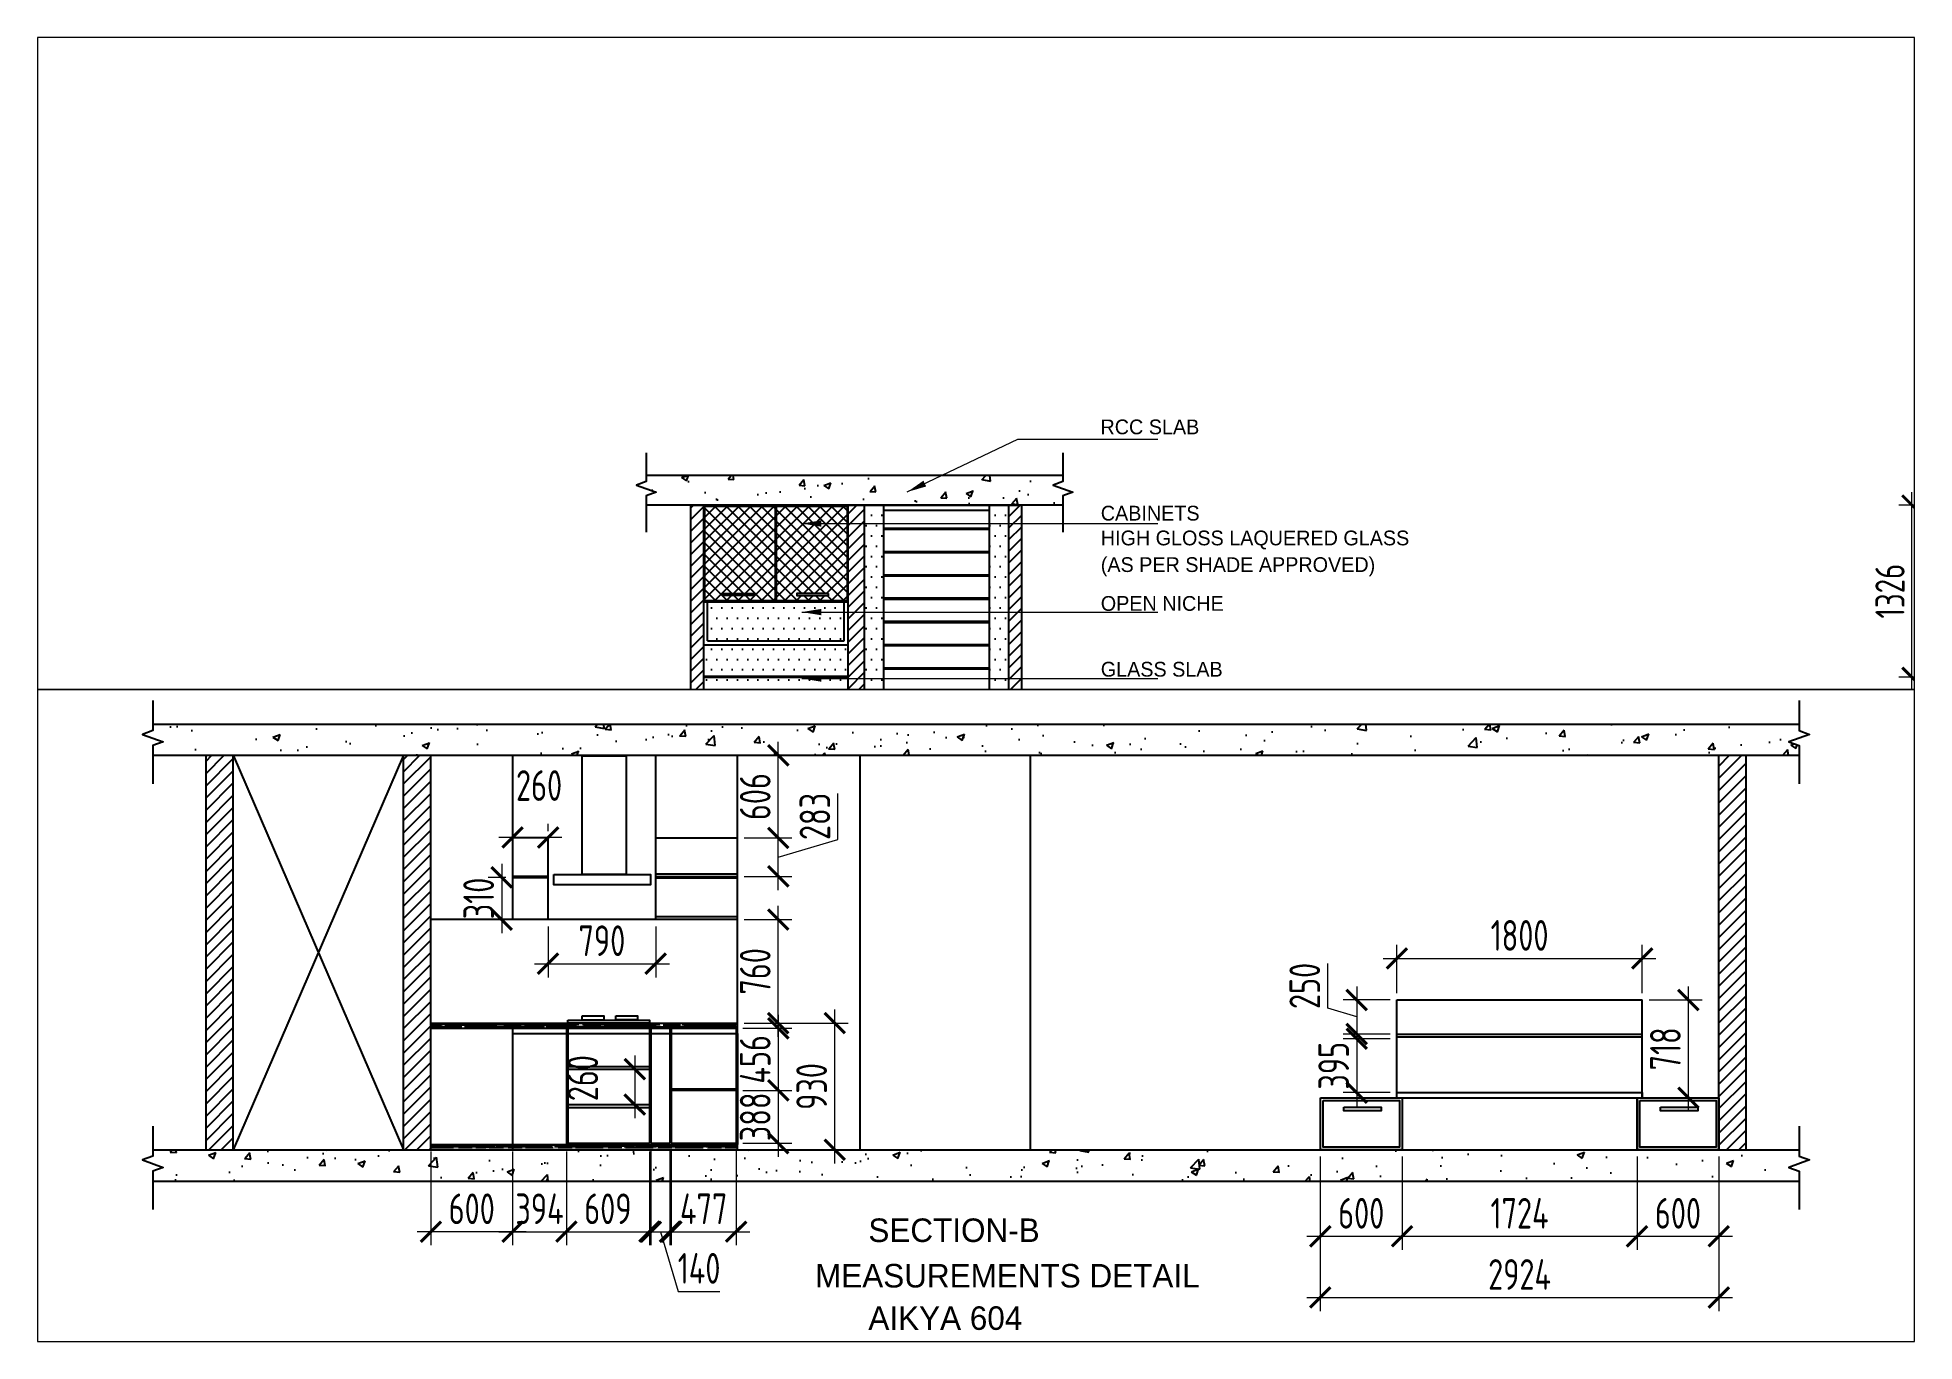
# Paper-space layout 'Layout6' of a CAD drawing. Header units: millimetres. Extents: x 29 to 257, y 20 to 178.
# The model-space entities are those that its viewports show. They can reach past a viewport. Long polylines and large blocks are cut down to what shows.
import ezdxf

# ---------------------------------------------------------------- set-up
doc = ezdxf.new("R2010")
doc.units = ezdxf.units.MM
doc.header["$LTSCALE"] = 10
doc.header["$PDMODE"] = 35
doc.header["$PDSIZE"] = 500
for name, color, linetype in [('07--DIM-1', 1, 'Continuous'), ('A--SPACEREF', 3, 'Continuous'), ('DIMM-1', 1, 'Continuous')]:
    doc.layers.add(name, color=color, linetype=linetype)
doc.styles.add('ISO', font='isocp2.shx', dxfattribs={"width": 0.8})
doc.dimstyles.new('A-DIM-100', dxfattribs={"dimscale": 100, "dimtxt": 2.25, "dimasz": 1.5, "dimexe": 1, "dimexo": 0.5, "dimgap": 0, "dimtad": 0, "dimdec": 0, "dimzin": 12, "dimdsep": 46, "dimtxsty": 'ISO', "dimblk": 'ARCHTICK', "dimcen": 1, "dimdle": 1, "dimclrd": 8, "dimclre": 8, "dimclrt": 256, "dimadec": 0, "dimazin": 3, "dimtfac": 1, "dimtdec": 0, "dimtmove": 1, "dimatfit": 2, "dimfxl": 1, "dimtvp": 0.75, "dimtolj": 1, "dimtzin": 12, "dimlwd": 18, "dimlwe": 18, "dimarcsym": 0})
pattern_1 = [(45, (34856.54, 0), (-44.90128, 44.90128), [])]
pattern_2 = [(0, (34856.541, 0), (55.88, 25.4), [381, -50.8, 127, -25.4]), (0, (34890.323, 12.7), (-25.4, 33.782), [76.2, -8.382, 152.4, -19.05]), (0, (34869.241, 21.59), (132.08, 17.018), [203.2, -35.56, 101.6, -25.4])]

# ---------------------------------------------------------------- blocks, each defined once
blk = doc.blocks.new('_ArchTick')
at = {"color": 0, "const_width": 0.15}
blk.add_lwpolyline([(-0.5, -0.5), (0.5, 0.5)], dxfattribs=at)
blk = doc.blocks.new('*D272')
at = {"layer": '07--DIM-1', "color": 8, "lineweight": 18}
for p, q in [((18881, -65933), (20881, -65933)), ((18981, -66188), (18981, -65833)), ((20781, -66188), (20781, -65833))]:
    blk.add_line(p, q, dxfattribs=at)
at = {"layer": 'Defpoints', "color": 0}
for p in [(20781, -65933), (18981, -66238), (20781, -66238)]:
    blk.add_point(p, dxfattribs=at)
at = {"layer": '07--DIM-1', "color": 8, "lineweight": 18, "xscale": 150, "yscale": 150, "zscale": 150, "rotation": 180}
blk.add_blockref('_ArchTick', (18981, -65933), dxfattribs=at)
at = {"layer": '07--DIM-1', "color": 8, "lineweight": 18, "xscale": 150, "yscale": 150, "zscale": 150}
blk.add_blockref('_ArchTick', (20781, -65933), dxfattribs=at)
at = {"layer": '07--DIM-1', "insert": (19881, -65764), "char_height": 225, "attachment_point": 5, "style": 'ISO'}
blk.add_mtext('\\A1;1800', dxfattribs=at)
blk = doc.blocks.new('*D273')
at = {"layer": '07--DIM-1', "color": 8, "lineweight": 18}
for p, q in [((18474, -66299), (18474, -65971)), ((18931, -66238), (18586, -66238)), ((18686, -66138), (18686, -66588)), ((18686, -66363), (18474, -66299)), ((18931, -66488), (18586, -66488))]:
    blk.add_line(p, q, dxfattribs=at)
at = {"layer": 'Defpoints', "color": 0}
for p in [(18981, -66238), (18686, -66488), (18981, -66488)]:
    blk.add_point(p, dxfattribs=at)
at = {"layer": '07--DIM-1', "color": 8, "lineweight": 18, "xscale": 150, "yscale": 150, "zscale": 150}
for p, rotation in [((18686, -66238), 90), ((18686, -66488), 270)]:
    blk.add_blockref('_ArchTick', p, dxfattribs=dict(at, rotation=rotation))
at = {"layer": '07--DIM-1', "insert": (18305, -66135), "char_height": 225, "attachment_point": 5, "rotation": 90, "style": 'ISO'}
blk.add_mtext('\\A1;250', dxfattribs=at)
blk = doc.blocks.new('*D274')
at = {"layer": '07--DIM-1', "color": 8, "lineweight": 18}
for p, q in [((18686, -66423), (18686, -67018)), ((18931, -66523), (18586, -66523)), ((18931, -66918), (18586, -66918))]:
    blk.add_line(p, q, dxfattribs=at)
at = {"layer": 'Defpoints', "color": 0}
for p in [(18981, -66523), (18686, -66918), (18981, -66918)]:
    blk.add_point(p, dxfattribs=at)
at = {"layer": '07--DIM-1', "color": 8, "lineweight": 18, "xscale": 150, "yscale": 150, "zscale": 150}
for p, rotation in [((18686, -66523), 90), ((18686, -66918), 270)]:
    blk.add_blockref('_ArchTick', p, dxfattribs=dict(at, rotation=rotation))
at = {"layer": '07--DIM-1', "insert": (18517, -66721), "char_height": 225, "attachment_point": 5, "rotation": 90, "style": 'ISO'}
blk.add_mtext('\\A1;395', dxfattribs=at)
blk = doc.blocks.new('*D275')
at = {"layer": '07--DIM-1', "color": 8, "lineweight": 18}
for p, q in [((20831, -66238), (21220, -66238)), ((21120, -67056), (21120, -66138)), ((20831, -66956), (21220, -66956))]:
    blk.add_line(p, q, dxfattribs=at)
at = {"layer": 'Defpoints', "color": 0}
for p in [(20781, -66238), (21120, -66238), (20781, -66956)]:
    blk.add_point(p, dxfattribs=at)
at = {"layer": '07--DIM-1', "color": 8, "lineweight": 18, "xscale": 150, "yscale": 150, "zscale": 150}
for p, rotation in [((21120, -66238), 90), ((21120, -66956), 270)]:
    blk.add_blockref('_ArchTick', p, dxfattribs=dict(at, rotation=rotation))
at = {"layer": '07--DIM-1', "insert": (20951, -66597), "char_height": 225, "attachment_point": 5, "rotation": 90, "style": 'ISO'}
blk.add_mtext('\\A1;718', dxfattribs=at)
blk = doc.blocks.new('*D276')
at = {"layer": '07--DIM-1', "color": 8, "lineweight": 18}
for p, q in [((19019, -67388), (19019, -68073)), ((20743, -67388), (20743, -68073)), ((18919, -67973), (20843, -67973))]:
    blk.add_line(p, q, dxfattribs=at)
at = {"layer": 'Defpoints', "color": 0}
for p in [(19019, -67338), (20743, -67338), (20743, -67973)]:
    blk.add_point(p, dxfattribs=at)
at = {"layer": '07--DIM-1', "color": 8, "lineweight": 18, "xscale": 150, "yscale": 150, "zscale": 150, "rotation": 180}
blk.add_blockref('_ArchTick', (19019, -67973), dxfattribs=at)
at = {"layer": '07--DIM-1', "color": 8, "lineweight": 18, "xscale": 150, "yscale": 150, "zscale": 150}
blk.add_blockref('_ArchTick', (20743, -67973), dxfattribs=at)
at = {"layer": '07--DIM-1', "insert": (19881, -67804), "char_height": 225, "attachment_point": 5, "style": 'ISO'}
blk.add_mtext('\\A1;1724', dxfattribs=at)
blk = doc.blocks.new('*D277')
at = {"layer": '07--DIM-1', "color": 8, "lineweight": 18}
for p, q in [((18419, -67388), (18419, -68073)), ((19019, -67388), (19019, -68073)), ((18319, -67973), (19119, -67973))]:
    blk.add_line(p, q, dxfattribs=at)
at = {"layer": 'Defpoints', "color": 0}
for p in [(18419, -67338), (19019, -67338), (19019, -67973)]:
    blk.add_point(p, dxfattribs=at)
at = {"layer": '07--DIM-1', "color": 8, "lineweight": 18, "xscale": 150, "yscale": 150, "zscale": 150, "rotation": 180}
blk.add_blockref('_ArchTick', (18419, -67973), dxfattribs=at)
at = {"layer": '07--DIM-1', "color": 8, "lineweight": 18, "xscale": 150, "yscale": 150, "zscale": 150}
blk.add_blockref('_ArchTick', (19019, -67973), dxfattribs=at)
at = {"layer": '07--DIM-1', "insert": (18719, -67804), "char_height": 225, "attachment_point": 5, "style": 'ISO'}
blk.add_mtext('\\A1;600', dxfattribs=at)
blk = doc.blocks.new('*D278')
at = {"layer": '07--DIM-1', "color": 8, "lineweight": 18}
for p, q in [((20743, -67388), (20743, -68073)), ((21343, -67388), (21343, -68073)), ((20643, -67973), (21443, -67973))]:
    blk.add_line(p, q, dxfattribs=at)
at = {"layer": 'Defpoints', "color": 0}
for p in [(20743, -67338), (21343, -67338), (21343, -67973)]:
    blk.add_point(p, dxfattribs=at)
at = {"layer": '07--DIM-1', "color": 8, "lineweight": 18, "xscale": 150, "yscale": 150, "zscale": 150, "rotation": 180}
blk.add_blockref('_ArchTick', (20743, -67973), dxfattribs=at)
at = {"layer": '07--DIM-1', "color": 8, "lineweight": 18, "xscale": 150, "yscale": 150, "zscale": 150}
blk.add_blockref('_ArchTick', (21343, -67973), dxfattribs=at)
at = {"layer": '07--DIM-1', "insert": (21043, -67804), "char_height": 225, "attachment_point": 5, "style": 'ISO'}
blk.add_mtext('\\A1;600', dxfattribs=at)
blk = doc.blocks.new('*D279')
at = {"layer": '07--DIM-1', "color": 8, "lineweight": 18}
for p, q in [((18419, -67388), (18419, -68522)), ((21343, -67438), (21343, -68522)), ((18319, -68422), (21443, -68422))]:
    blk.add_line(p, q, dxfattribs=at)
at = {"layer": 'Defpoints', "color": 0}
for p in [(18419, -67338), (21343, -67388), (21343, -68422)]:
    blk.add_point(p, dxfattribs=at)
at = {"layer": '07--DIM-1', "color": 8, "lineweight": 18, "xscale": 150, "yscale": 150, "zscale": 150, "rotation": 180}
blk.add_blockref('_ArchTick', (18419, -68422), dxfattribs=at)
at = {"layer": '07--DIM-1', "color": 8, "lineweight": 18, "xscale": 150, "yscale": 150, "zscale": 150}
blk.add_blockref('_ArchTick', (21343, -68422), dxfattribs=at)
at = {"layer": '07--DIM-1', "insert": (19881, -68253), "char_height": 225, "attachment_point": 5, "style": 'ISO'}
blk.add_mtext('\\A1;2924', dxfattribs=at)
blk = doc.blocks.new('*D280')
at = {"layer": '07--DIM-1', "color": 8, "lineweight": 18}
for p, q in [((11893, -67350), (11893, -68039)), ((12493, -67350), (12493, -68039)), ((12593, -67939), (11793, -67939))]:
    blk.add_line(p, q, dxfattribs=at)
at = {"layer": 'Defpoints', "color": 0}
for p in [(11893, -67300), (12493, -67300), (11893, -67939)]:
    blk.add_point(p, dxfattribs=at)
at = {"layer": '07--DIM-1', "color": 8, "lineweight": 18, "xscale": 150, "yscale": 150, "zscale": 150, "rotation": 180}
blk.add_blockref('_ArchTick', (11893, -67939), dxfattribs=at)
at = {"layer": '07--DIM-1', "color": 8, "lineweight": 18, "xscale": 150, "yscale": 150, "zscale": 150}
blk.add_blockref('_ArchTick', (12493, -67939), dxfattribs=at)
at = {"layer": '07--DIM-1', "insert": (12193, -67771), "char_height": 225, "attachment_point": 5, "style": 'ISO'}
blk.add_mtext('\\A1;600', dxfattribs=at)
blk = doc.blocks.new('*D281')
at = {"layer": '07--DIM-1', "color": 8, "lineweight": 18}
for p, q in [((12493, -67350), (12493, -68039)), ((12888, -67350), (12888, -68039)), ((12393, -67939), (12988, -67939))]:
    blk.add_line(p, q, dxfattribs=at)
at = {"layer": 'Defpoints', "color": 0}
for p in [(12493, -67300), (12888, -67300), (12888, -67939)]:
    blk.add_point(p, dxfattribs=at)
at = {"layer": '07--DIM-1', "color": 8, "lineweight": 18, "xscale": 150, "yscale": 150, "zscale": 150, "rotation": 180}
blk.add_blockref('_ArchTick', (12493, -67939), dxfattribs=at)
at = {"layer": '07--DIM-1', "color": 8, "lineweight": 18, "xscale": 150, "yscale": 150, "zscale": 150}
blk.add_blockref('_ArchTick', (12888, -67939), dxfattribs=at)
at = {"layer": '07--DIM-1', "insert": (12690, -67771), "char_height": 225, "attachment_point": 5, "style": 'ISO'}
blk.add_mtext('\\A1;394', dxfattribs=at)
blk = doc.blocks.new('*D282')
at = {"layer": '07--DIM-1', "color": 8, "lineweight": 18}
for p, q in [((12888, -67350), (12888, -68039)), ((13497, -67350), (13497, -68039)), ((12788, -67939), (13597, -67939))]:
    blk.add_line(p, q, dxfattribs=at)
at = {"layer": 'Defpoints', "color": 0}
for p in [(12888, -67300), (13497, -67300), (13497, -67939)]:
    blk.add_point(p, dxfattribs=at)
at = {"layer": '07--DIM-1', "color": 8, "lineweight": 18, "xscale": 150, "yscale": 150, "zscale": 150, "rotation": 180}
blk.add_blockref('_ArchTick', (12888, -67939), dxfattribs=at)
at = {"layer": '07--DIM-1', "color": 8, "lineweight": 18, "xscale": 150, "yscale": 150, "zscale": 150}
blk.add_blockref('_ArchTick', (13497, -67939), dxfattribs=at)
at = {"layer": '07--DIM-1', "insert": (13192, -67771), "char_height": 225, "attachment_point": 5, "style": 'ISO'}
blk.add_mtext('\\A1;609', dxfattribs=at)
blk = doc.blocks.new('*D283')
at = {"layer": '07--DIM-1', "color": 8, "lineweight": 18}
for p, q in [((13507, -67340), (13507, -68039)), ((13647, -67340), (13647, -68039)), ((13407, -67939), (13747, -67939)), ((13577, -67939), (13708, -68377)), ((13708, -68377), (14014, -68377))]:
    blk.add_line(p, q, dxfattribs=at)
at = {"layer": 'Defpoints', "color": 0}
for p in [(13507, -67290), (13647, -67290), (13647, -67939)]:
    blk.add_point(p, dxfattribs=at)
at = {"layer": '07--DIM-1', "color": 8, "lineweight": 18, "xscale": 150, "yscale": 150, "zscale": 150, "rotation": 180}
blk.add_blockref('_ArchTick', (13507, -67939), dxfattribs=at)
at = {"layer": '07--DIM-1', "color": 8, "lineweight": 18, "xscale": 150, "yscale": 150, "zscale": 150}
blk.add_blockref('_ArchTick', (13647, -67939), dxfattribs=at)
at = {"layer": '07--DIM-1', "insert": (13861, -68208), "char_height": 225, "attachment_point": 5, "style": 'ISO'}
blk.add_mtext('\\A1;140', dxfattribs=at)
blk = doc.blocks.new('*D284')
at = {"layer": '07--DIM-1', "color": 8, "lineweight": 18}
for p, q in [((13657, -67340), (13657, -68039)), ((14133, -67340), (14133, -68039)), ((13557, -67939), (14233, -67939))]:
    blk.add_line(p, q, dxfattribs=at)
at = {"layer": 'Defpoints', "color": 0}
for p in [(13657, -67290), (14133, -67290), (14133, -67939)]:
    blk.add_point(p, dxfattribs=at)
at = {"layer": '07--DIM-1', "color": 8, "lineweight": 18, "xscale": 150, "yscale": 150, "zscale": 150, "rotation": 180}
blk.add_blockref('_ArchTick', (13657, -67939), dxfattribs=at)
at = {"layer": '07--DIM-1', "color": 8, "lineweight": 18, "xscale": 150, "yscale": 150, "zscale": 150}
blk.add_blockref('_ArchTick', (14133, -67939), dxfattribs=at)
at = {"layer": '07--DIM-1', "insert": (13895, -67771), "char_height": 225, "attachment_point": 5, "style": 'ISO'}
blk.add_mtext('\\A1;477', dxfattribs=at)
blk = doc.blocks.new('*D285')
at = {"layer": '07--DIM-1', "color": 8, "lineweight": 18}
for p, q in [((14442, -66346), (14442, -67002)), ((14183, -66446), (14542, -66446)), ((14183, -66902), (14542, -66902))]:
    blk.add_line(p, q, dxfattribs=at)
at = {"layer": 'Defpoints', "color": 0}
for p in [(14133, -66446), (14133, -66902), (14442, -66902)]:
    blk.add_point(p, dxfattribs=at)
at = {"layer": '07--DIM-1', "color": 8, "lineweight": 18, "xscale": 150, "yscale": 150, "zscale": 150}
for p, rotation in [((14442, -66446), 90), ((14442, -66902), 270)]:
    blk.add_blockref('_ArchTick', p, dxfattribs=dict(at, rotation=rotation))
at = {"layer": '07--DIM-1', "insert": (14273, -66674), "char_height": 225, "attachment_point": 5, "rotation": 90, "style": 'ISO'}
blk.add_mtext('\\A1;456', dxfattribs=at)
blk = doc.blocks.new('*D286')
at = {"layer": '07--DIM-1', "color": 8, "lineweight": 18}
for p, q in [((14183, -66902), (14542, -66902)), ((14442, -66802), (14442, -67390)), ((14183, -67290), (14542, -67290))]:
    blk.add_line(p, q, dxfattribs=at)
at = {"layer": 'Defpoints', "color": 0}
for p in [(14133, -66902), (14133, -67290), (14442, -67290)]:
    blk.add_point(p, dxfattribs=at)
at = {"layer": '07--DIM-1', "color": 8, "lineweight": 18, "xscale": 150, "yscale": 150, "zscale": 150}
for p, rotation in [((14442, -66902), 90), ((14442, -67290), 270)]:
    blk.add_blockref('_ArchTick', p, dxfattribs=dict(at, rotation=rotation))
at = {"layer": '07--DIM-1', "insert": (14273, -67096), "char_height": 225, "attachment_point": 5, "rotation": 90, "style": 'ISO'}
blk.add_mtext('\\A1;388', dxfattribs=at)
blk = doc.blocks.new('*D287')
at = {"layer": '07--DIM-1', "color": 8, "lineweight": 18}
for p, q in [((13389, -66646), (13389, -67106)), ((13447, -66746), (13289, -66746)), ((13447, -67006), (13289, -67006))]:
    blk.add_line(p, q, dxfattribs=at)
at = {"layer": 'Defpoints', "color": 0}
for p in [(13497, -66746), (13389, -67006), (13497, -67006)]:
    blk.add_point(p, dxfattribs=at)
at = {"layer": '07--DIM-1', "color": 8, "lineweight": 18, "xscale": 150, "yscale": 150, "zscale": 150}
for p, rotation in [((13389, -66746), 90), ((13389, -67006), 270)]:
    blk.add_blockref('_ArchTick', p, dxfattribs=dict(at, rotation=rotation))
at = {"layer": '07--DIM-1', "insert": (13008, -66812), "char_height": 225, "attachment_point": 5, "rotation": 90, "style": 'ISO'}
blk.add_mtext('\\A1;260', dxfattribs=at)
blk = doc.blocks.new('*D288')
at = {"layer": '07--DIM-1', "color": 8, "lineweight": 18}
for p, q in [((14856, -67438), (14856, -66308)), ((14193, -66408), (14956, -66408)), ((14193, -67338), (14956, -67338))]:
    blk.add_line(p, q, dxfattribs=at)
at = {"layer": 'Defpoints', "color": 0}
for p in [(14143, -66408), (14856, -66408), (14143, -67338)]:
    blk.add_point(p, dxfattribs=at)
at = {"layer": '07--DIM-1', "color": 8, "lineweight": 18, "xscale": 150, "yscale": 150, "zscale": 150}
for p, rotation in [((14856, -66408), 90), ((14856, -67338), 270)]:
    blk.add_blockref('_ArchTick', p, dxfattribs=dict(at, rotation=rotation))
at = {"layer": '07--DIM-1', "insert": (14687, -66873), "char_height": 225, "attachment_point": 5, "rotation": 90, "style": 'ISO'}
blk.add_mtext('\\A1;930', dxfattribs=at)
blk = doc.blocks.new('*D289')
at = {"layer": '07--DIM-1', "color": 8, "lineweight": 18}
for p, q in [((14442, -66508), (14442, -65548)), ((14193, -65648), (14542, -65648)), ((14193, -66408), (14542, -66408))]:
    blk.add_line(p, q, dxfattribs=at)
at = {"layer": 'Defpoints', "color": 0}
for p in [(14143, -65648), (14442, -65648), (14143, -66408)]:
    blk.add_point(p, dxfattribs=at)
at = {"layer": '07--DIM-1', "color": 8, "lineweight": 18, "xscale": 150, "yscale": 150, "zscale": 150}
for p, rotation in [((14442, -65648), 90), ((14442, -66408), 270)]:
    blk.add_blockref('_ArchTick', p, dxfattribs=dict(at, rotation=rotation))
at = {"layer": '07--DIM-1', "insert": (14273, -66028), "char_height": 225, "attachment_point": 5, "rotation": 90, "style": 'ISO'}
blk.add_mtext('\\A1;760', dxfattribs=at)
blk = doc.blocks.new('*D290')
at = {"layer": '07--DIM-1', "color": 8, "lineweight": 18}
for p, q in [((14193, -64442), (14542, -64442)), ((14442, -65148), (14442, -64342)), ((14193, -65048), (14542, -65048))]:
    blk.add_line(p, q, dxfattribs=at)
at = {"layer": 'Defpoints', "color": 0}
for p in [(14143, -64442), (14442, -64442), (14143, -65048, 0)]:
    blk.add_point(p, dxfattribs=at)
at = {"layer": '07--DIM-1', "color": 8, "lineweight": 18, "xscale": 150, "yscale": 150, "zscale": 150}
for p, rotation in [((14442, -64442), 90), ((14442, -65048), 270)]:
    blk.add_blockref('_ArchTick', p, dxfattribs=dict(at, rotation=rotation))
at = {"layer": '07--DIM-1', "insert": (14273, -64745), "char_height": 225, "attachment_point": 5, "rotation": 90, "style": 'ISO'}
blk.add_mtext('\\A1;606', dxfattribs=at)
blk = doc.blocks.new('*D291')
at = {"layer": '07--DIM-1', "color": 8, "lineweight": 18}
for p, q in [((14880, -65059), (14880, -64723)), ((14442, -65431), (14442, -64948)), ((14193, -65048), (14542, -65048)), ((14442, -65190), (14880, -65059)), ((14193, -65331), (14542, -65331))]:
    blk.add_line(p, q, dxfattribs=at)
at = {"layer": 'Defpoints', "color": 0}
for p in [(14143, -65048, 0), (14442, -65048), (14143, -65331)]:
    blk.add_point(p, dxfattribs=at)
at = {"layer": '07--DIM-1', "color": 8, "lineweight": 18, "xscale": 150, "yscale": 150, "zscale": 150}
for p, rotation in [((14442, -65048), 90), ((14442, -65331), 270)]:
    blk.add_blockref('_ArchTick', p, dxfattribs=dict(at, rotation=rotation))
at = {"layer": '07--DIM-1', "insert": (14711, -64891), "char_height": 225, "attachment_point": 5, "rotation": 90, "style": 'ISO'}
blk.add_mtext('\\A1;283', dxfattribs=at)
blk = doc.blocks.new('*D292')
at = {"layer": '07--DIM-1', "color": 8, "lineweight": 18}
for p, q in [((12493, -64998), (12493, -64945)), ((12753, -64998), (12753, -64945)), ((12853, -65045), (12393, -65045))]:
    blk.add_line(p, q, dxfattribs=at)
at = {"layer": 'Defpoints', "color": 0}
for p in [(12493, -65045), (12493, -65048), (12753, -65048, 0)]:
    blk.add_point(p, dxfattribs=at)
at = {"layer": '07--DIM-1', "color": 8, "lineweight": 18, "xscale": 150, "yscale": 150, "zscale": 150, "rotation": 180}
blk.add_blockref('_ArchTick', (12493, -65045), dxfattribs=at)
at = {"layer": '07--DIM-1', "color": 8, "lineweight": 18, "xscale": 150, "yscale": 150, "zscale": 150}
blk.add_blockref('_ArchTick', (12753, -65045), dxfattribs=at)
at = {"layer": '07--DIM-1', "insert": (12687, -64664), "char_height": 225, "attachment_point": 5, "style": 'ISO'}
blk.add_mtext('\\A1;260', dxfattribs=at)
blk = doc.blocks.new('*D293')
at = {"layer": '07--DIM-1', "color": 8, "lineweight": 18}
for p, q in [((12413, -65238), (12413, -65748)), ((12443, -65338), (12313, -65338)), ((12443, -65648), (12313, -65648))]:
    blk.add_line(p, q, dxfattribs=at)
at = {"layer": 'Defpoints', "color": 0}
for p in [(12493, -65338), (12413, -65648), (12493, -65648)]:
    blk.add_point(p, dxfattribs=at)
at = {"layer": '07--DIM-1', "color": 8, "lineweight": 18, "xscale": 150, "yscale": 150, "zscale": 150}
for p, rotation in [((12413, -65338), 90), ((12413, -65648), 270)]:
    blk.add_blockref('_ArchTick', p, dxfattribs=dict(at, rotation=rotation))
at = {"layer": '07--DIM-1', "insert": (12244, -65493), "char_height": 225, "attachment_point": 5, "rotation": 90, "style": 'ISO'}
blk.add_mtext('\\A1;310', dxfattribs=at)
blk = doc.blocks.new('*D294')
at = {"layer": '07--DIM-1', "color": 8, "lineweight": 18}
for p, q in [((12753, -65698), (12753, -66072)), ((13543, -65698), (13543, -66072)), ((12653, -65972), (13643, -65972))]:
    blk.add_line(p, q, dxfattribs=at)
at = {"layer": 'Defpoints', "color": 0}
for p in [(12753, -65648, 0), (13543, -65648), (13543, -65972)]:
    blk.add_point(p, dxfattribs=at)
at = {"layer": '07--DIM-1', "color": 8, "lineweight": 18, "xscale": 150, "yscale": 150, "zscale": 150, "rotation": 180}
blk.add_blockref('_ArchTick', (12753, -65972), dxfattribs=at)
at = {"layer": '07--DIM-1', "color": 8, "lineweight": 18, "xscale": 150, "yscale": 150, "zscale": 150}
blk.add_blockref('_ArchTick', (13543, -65972), dxfattribs=at)
at = {"layer": '07--DIM-1', "insert": (13148, -65803), "char_height": 225, "attachment_point": 5, "style": 'ISO'}
blk.add_mtext('\\A1;790', dxfattribs=at)
blk = doc.blocks.new('*D351')
at = {"layer": '07--DIM-1', "color": 8, "lineweight": 18}
for p, q in [((-9643, -92267), (-9643, -90741)), ((-8558, -90841), (-9743, -90841)), ((-8558, -92167), (-9743, -92167))]:
    blk.add_line(p, q, dxfattribs=at)
at = {"layer": 'Defpoints', "color": 0}
for p in [(-9643, -90841), (-8508, -90841), (-8508, -92167)]:
    blk.add_point(p, dxfattribs=at)
at = {"layer": '07--DIM-1', "color": 8, "lineweight": 18, "xscale": 150, "yscale": 150, "zscale": 150}
for p, rotation in [((-9643, -90841), 90), ((-9643, -92167), 270)]:
    blk.add_blockref('_ArchTick', p, dxfattribs=dict(at, rotation=rotation))
at = {"layer": '07--DIM-1', "insert": (-9812, -91504), "char_height": 225, "attachment_point": 5, "rotation": 90, "style": 'ISO'}
blk.add_mtext('\\A1;1326', dxfattribs=at)
blk = doc.blocks.new('*D352')
at = {"layer": '07--DIM-1', "color": 8, "lineweight": 18}
for p, q in [((-9643, -92783), (-9643, -92067)), ((-8558, -92167), (-9743, -92167)), ((-8550, -92683), (-9743, -92683))]:
    blk.add_line(p, q, dxfattribs=at)
at = {"layer": 'Defpoints', "color": 0}
for p in [(-9643, -92167), (-8508, -92167), (-8500, -92683)]:
    blk.add_point(p, dxfattribs=at)
at = {"layer": '07--DIM-1', "color": 8, "lineweight": 18, "xscale": 150, "yscale": 150, "zscale": 150}
for p, rotation in [((-9643, -92167), 90), ((-9643, -92683), 270)]:
    blk.add_blockref('_ArchTick', p, dxfattribs=dict(at, rotation=rotation))
at = {"layer": '07--DIM-1', "insert": (-9812, -92425), "char_height": 225, "attachment_point": 5, "rotation": 90, "style": 'ISO'}
blk.add_mtext('\\A1;516', dxfattribs=at)

msp = doc.modelspace()

# ---------------------------------------------------------------- hatches: boundary and pattern name
h = msp.add_hatch()
h.set_pattern_fill('AR-CONC', color=256, scale=3, style=0)
h.set_pattern_definition([(50, (-234965.03, -60023.2), (546.554, -47.81726), [57.15, -628.65]), (355, (-234965, -60023.2), (-105.7285, 573.1699), [45.72, -502.92]), (100.451, (-234919.5, -60027.2), (440.8275, 525.3501), [48.57, -534.27]), (46.1842, (-234965, -59870.8), (813.2371, -126.127), [85.725, -942.975]), (96.6356, (-234897.26, -59881.3), (712.2127, 742.2767), [72.855, -801.405]), (351.184, (-234965, -59870.8), (712.2138, 742.2754), [68.58, -754.38]), (21, (-234888.83, -59908.9), (454.84464, -306.79656), [57.15, -628.65]), (326, (-234888.8, -59908.9), (185.4061, 552.5639), [45.72, -502.92]), (71.4514, (-234850.9, -59934.47), (640.2495, 245.7686), [48.57, -534.27]), (37.5, (-234965.03, -60023.2), (9.26581, 253.66512), [0, -496.824, 0, -510.54, 0, -504.825]), (7.5, (-234965.03, -60023.2), (200.459, 300.54172), [0, -291.084, 0, -485.394, 0, -192.405]), (327.5, (-235134.95, -60023.2), (406.77179, -17.18623), [0, -190.5, 0, -594.36, 0, -788.67]), (317.5, (-235211.15, -60023.2), (444.38754, 76.27947), [0, -247.65, 0, -394.716, 0, -560.07])])
h.paths.add_polyline_path([(21857.6, -64343.4), (22009.3, -64288.2), (21933.4, -64260.6), (21933.4, -64213.6), (9853.1, -64213.6), (9853.1, -64260.6), (9777.3, -64288.2), (9928.9, -64343.4), (9853.1, -64371), (9853.1, -64442.2), (21933.4, -64442.2), (21933.4, -64371)])
h.paths.add_polyline_path([(21857.6, -67468), (22009.3, -67412.8), (21933.4, -67385.2), (21933.4, -67338.2), (9853.1, -67338.2), (9853.1, -67385.2), (9777.3, -67412.8), (9928.9, -67468), (9853.1, -67495.6), (9853.1, -67569.5), (21933.4, -67569.5), (21933.4, -67495.6)])
h = msp.add_hatch()
h.set_pattern_fill('ANSI31', color=256, scale=20, style=0)
h.set_pattern_definition(pattern_1)
h.paths.add_polyline_path([(10443.3, -64442.2), (10243.3, -64442.2), (10243.3, -67338.2), (10443.3, -67338.2)])
h.paths.add_polyline_path([(21543.3, -64442.2), (21343.3, -64442.2), (21343.3, -67338.2), (21543.3, -67338.2)])
h = msp.add_hatch()
h.set_pattern_fill('ANSI31', color=256, scale=20, style=0)
h.set_pattern_definition(pattern_1)
h.paths.add_polyline_path([(11693.3, -67338.2), (11893.3, -67338.2), (11893.3, -64442.2), (11693.3, -64442.2)])
h = msp.add_hatch()
h.set_pattern_fill('AR-RROOF', color=256, style=0)
h.set_pattern_definition(pattern_2)
h.paths.add_polyline_path([(12493.3, -66446.2), (12493.3, -66408.2), (11893.3, -66408.2), (11893.3, -66446.2)])
h = msp.add_hatch()
h.set_pattern_fill('AR-RROOF', color=256, style=0)
h.set_pattern_definition(pattern_2)
h.paths.add_polyline_path([(14143.3, -66446.2), (14143.3, -66408.2), (12493.3, -66408.2), (12493.3, -66446.2)])
h = msp.add_hatch()
h.set_pattern_fill('AR-RROOF', color=256, style=0)
h.set_pattern_definition(pattern_2)
h.paths.add_polyline_path([(12493.3, -67300.2), (12493.3, -67338.2), (14143.3, -67338.2), (14143.3, -67300.2)])
h.paths.add_polyline_path([(11893.3, -67300.2), (11893.3, -67338.2), (12493.3, -67338.2), (12493.3, -67300.2)])
h = msp.add_hatch()
h.set_pattern_fill('AR-CONC', color=256, scale=3, style=0)
h.set_pattern_definition([(50, (44.66, 11475.63), (546.554, -47.8173), [57.15, -628.65]), (355, (44.66, 11475.6), (-105.7285, 573.17), [45.72, -502.92]), (100.451, (90.2, 11471.64), (440.8275, 525.35), [48.57, -534.27]), (46.1842, (44.66, 11628), (813.237, -126.127), [85.725, -942.975]), (96.6356, (112.4, 11617.5), (712.2127, 742.2767), [72.855, -801.405]), (351.184, (44.7, 11628), (712.214, 742.2754), [68.58, -754.38]), (21, (120.86, 11589.93), (454.8446, -306.7966), [57.15, -628.65]), (326, (120.86, 11589.9), (185.406, 552.564), [45.72, -502.92]), (71.4514, (158.77, 11564.36), (640.2495, 245.7686), [48.57, -534.27]), (37.5, (44.66, 11475.63), (9.2658, 253.6651), [0, -496.824, 0, -510.54, 0, -504.825]), (7.5, (44.66, 11475.63), (200.459, 300.5417), [0, -291.084, 0, -485.394, 0, -192.405]), (327.5, (-125.26, 11475.63), (406.7718, -17.18623), [0, -190.5, 0, -594.36, 0, -788.67]), (317.5, (-201.46, 11475.63), (444.3875, 76.2795), [0, -247.65, 0, -394.716, 0, -560.07])])
h.paths.add_polyline_path([(-16180.6, -90840.7), (-16180.6, -90714.3), (-16256.4, -90686.7), (-16180.6, -90659.1), (-16180.6, -90612.1), (-19389.8, -90612.1), (-19389.8, -90714.3), (-19314, -90741.9), (-19389.8, -90769.5), (-19389.8, -90840.7)])
h.paths.add_polyline_path([(-16180.6, -93967.9), (-16180.6, -93918.3), (-16256.4, -93890.7), (-16180.6, -93863.1), (-16180.6, -93736.7), (-19389.8, -93736.7), (-19389.8, -93807.9), (-19314, -93835.5), (-19389.8, -93863.1), (-19389.8, -93967.9)])
h = msp.add_hatch()
h.set_pattern_fill('ANSI31', color=256, scale=20, style=0)
h.set_pattern_definition([(45, (44.665, 11475.63), (-44.90128, 44.90128), [])])
h.paths.add_polyline_path([(-19046.9, -93736.7), (-18946.9, -93736.7), (-18946.9, -90840.7), (-19046.9, -90840.7)])
h.paths.add_polyline_path([(-17834.9, -93736.7), (-17708.9, -93736.7), (-17708.9, -90840.7), (-17834.9, -90840.7)])
h.paths.add_polyline_path([(-16496.9, -90840.7), (-16596.9, -90840.7), (-16596.9, -93736.7), (-16496.9, -93736.7)])
h = msp.add_hatch()
h.set_pattern_fill('DOTS', color=256, scale=50, style=0)
h.set_pattern_definition([(0, (44.665, 11475.63), (39.6875, 79.375), [0, -79.375])])
h.paths.add_polyline_path([(-18946.9, -92166.7), (-18946.9, -93084.7), (-18394.9, -93084.7), (-18394.9, -93586.7), (-18386.9, -93586.7), (-18386.9, -93084.7), (-17834.9, -93084.7), (-17834.9, -92166.7)])
h.paths.add_polyline_path([(-18394.9, -92682.7), (-18394.9, -92879.7), (-18938.9, -92879.7), (-18938.9, -92682.7)], flags=16)
h.paths.add_polyline_path([(-18535.2, -92706.2), (-18535.2, -92718.7), (-18813.8, -92718.7), (-18813.8, -92706.2)], flags=0)
h.paths.add_polyline_path([(-18386.9, -92682.7), (-17842.9, -92682.7), (-17842.9, -92879.7), (-18386.9, -92879.7)], flags=16)
h.paths.add_polyline_path([(-18246.7, -92706.2), (-17968, -92706.2), (-17968, -92718.7), (-18246.7, -92718.7)], flags=0)
h.paths.add_polyline_path([(-18394.9, -92887.7), (-18394.9, -93076.7), (-18938.9, -93076.7), (-18938.9, -92887.7)], flags=16)
h.paths.add_polyline_path([(-18535.2, -92913.1), (-18535.2, -92925.7), (-18813.8, -92925.7), (-18813.8, -92913.1)], flags=0)
h.paths.add_polyline_path([(-18386.9, -92887.7), (-17842.9, -92887.7), (-17842.9, -93076.7), (-18386.9, -93076.7)], flags=16)
h.paths.add_polyline_path([(-18246.7, -92913.1), (-17968, -92913.1), (-17968, -92925.7), (-18246.7, -92925.7)], flags=0)
h.paths.add_polyline_path([(-17834.9, -92158.7), (-17834.9, -91916.7), (-18946.9, -91916.7), (-18946.9, -92158.7)])
h.paths.add_polyline_path([(-17864.9, -91886.7), (-17864.9, -91586.7), (-18916.9, -91586.7), (-18916.9, -91886.7)])
h.paths.add_polyline_path([(-17558.9, -90840.7), (-17708.9, -90840.7), (-17708.9, -92636.7), (-17558.9, -92636.7)])
h.paths.add_polyline_path([(-16596.9, -90840.7), (-16746.9, -90840.7), (-16746.9, -92636.7), (-16596.9, -92636.7)])
h.paths.add_polyline_path([(-17834.9, -93736.7), (-17834.9, -93586.7), (-18946.9, -93586.7), (-18946.9, -93736.7)])
h.paths.add_polyline_path([(-16596.9, -93736.7), (-16596.9, -93586.7), (-17708.9, -93586.7), (-17708.9, -93736.7)])
h = msp.add_hatch()
h.set_pattern_fill('ANSI37', color=256, scale=20, style=0)
h.set_pattern_definition([(45, (44.665, 11475.63), (-44.90128, 44.90128), []), (135, (44.665, 11475.63), (-44.90128, -44.90128), [])])
h.paths.add_polyline_path([(-18394.9, -93084.7), (-18938.9, -93084.7), (-18938.9, -93586.7), (-18394.9, -93586.7)])
h.paths.add_polyline_path([(-18535.2, -93127.6), (-18813.8, -93127.6), (-18813.8, -93115), (-18535.2, -93115)], flags=16)
h.paths.add_polyline_path([(-18394.9, -92887.7), (-18938.9, -92887.7), (-18938.9, -93076.7), (-18394.9, -93076.7)])
h.paths.add_polyline_path([(-18394.9, -92682.7), (-18938.9, -92682.7), (-18938.9, -92879.7), (-18394.9, -92879.7)])
h.paths.add_polyline_path([(-18535.2, -92718.7), (-18813.8, -92718.7), (-18813.8, -92706.2), (-18535.2, -92706.2)], flags=16)
h.paths.add_polyline_path([(-18386.9, -92879.7), (-17842.9, -92879.7), (-17842.9, -92682.7), (-18386.9, -92682.7)])
h.paths.add_polyline_path([(-18246.7, -92718.7), (-18246.7, -92706.2), (-17968, -92706.2), (-17968, -92718.7)], flags=16)
h.paths.add_polyline_path([(-18386.9, -93076.7), (-17842.9, -93076.7), (-17842.9, -92887.7), (-18386.9, -92887.7)])
h.paths.add_polyline_path([(-18386.9, -93084.7), (-18386.9, -93586.7), (-17842.9, -93586.7), (-17842.9, -93084.7)])
h.paths.add_polyline_path([(-17968, -93115), (-17968, -93127.6), (-18246.7, -93127.6), (-18246.7, -93115)], flags=16)
h.paths.add_polyline_path([(-18394.9, -91578.7), (-18394.9, -90848.7), (-18938.9, -90848.7), (-18938.9, -91578.7)])
h.paths.add_polyline_path([(-17842.9, -91578.7), (-17842.9, -90848.7), (-18386.9, -90848.7), (-18386.9, -91578.7)])
h.paths.add_polyline_path([(-17986.3, -91522.4), (-17986.3, -91536.9), (-18229.3, -91536.9), (-18229.3, -91522.4)], flags=16)
h.paths.add_polyline_path([(-17156.9, -92879.7), (-17156.9, -92682.7), (-17700.9, -92682.7), (-17700.9, -92879.7)])
h.paths.add_polyline_path([(-17156.9, -92887.7), (-17700.9, -92887.7), (-17700.9, -93076.7), (-17156.9, -93076.7)])
h.paths.add_polyline_path([(-17297.2, -92925.7), (-17575.8, -92925.7), (-17575.8, -92913.1), (-17297.2, -92913.1)], flags=16)
h.paths.add_polyline_path([(-17156.9, -93084.7), (-17700.9, -93084.7), (-17700.9, -93586.7), (-17156.9, -93586.7)])
h.paths.add_polyline_path([(-17297.2, -93127.6), (-17575.8, -93127.6), (-17575.8, -93115), (-17297.2, -93115)], flags=16)
h.paths.add_polyline_path([(-17148.9, -93084.7), (-17148.9, -93586.7), (-16604.9, -93586.7), (-16604.9, -93084.7)])
h.paths.add_polyline_path([(-16730, -93127.6), (-17008.7, -93127.6), (-17008.7, -93115), (-16730, -93115)], flags=16)
h.paths.add_polyline_path([(-17148.9, -93076.7), (-16604.9, -93076.7), (-16604.9, -92887.7), (-17148.9, -92887.7)])
h.paths.add_polyline_path([(-17008.7, -92925.7), (-17008.7, -92913.1), (-16730, -92913.1), (-16730, -92925.7)], flags=16)
h.paths.add_polyline_path([(-17148.9, -92879.7), (-16604.9, -92879.7), (-16604.9, -92682.7), (-17148.9, -92682.7)])
h.paths.add_polyline_path([(-16730, -92706.2), (-16730, -92718.7), (-17008.7, -92718.7), (-17008.7, -92706.2)], flags=16)

# ---------------------------------------------------------------- linework, layer by layer
for p, q in [((9853.1, -64213.6), (21933.4, -64213.6)), ((9853.1, -64442.2), (21933.4, -64442.2)), ((10243.3, -67338.2), (10243.3, -64442.2)), ((10243.3, -67338.2), (10243.3, -64442.2)), ((10443.3, -67338.2), (10443.3, -64442.2)), ((11693.3, -64442.2), (10443.3, -67338.2)), ((10443.3, -64442.2), (11693.3, -67338.2)), ((11693.3, -67338.2), (11693.3, -64442.2)), ((11893.3, -67338.2), (11893.3, -64442.2)), ((12493.3, -65648.2), (12493.3, -64442.2)), ((13543.3, -65648.2, 0), (13543.3, -64442.2, 0)), ((14143.3, -66408.2, 0), (14143.3, -64442.2, 0)), ((15043.3, -67338.2), (15043.3, -64442.2)), ((16293.3, -67338.2), (16293.3, -64442.2)), ((21343.3, -67338.2), (21343.3, -64442.2)), ((21543.3, -67338.2), (21543.3, -64442.2)), ((12753.2, -65048.2, 0), (12493.3, -65048.2)), ((12753.2, -65648.2, 0), (12753.2, -65048.2, 0)), ((13543.3, -65048.2), (14143.3, -65048.2, 0)), ((12493.3, -65328.4), (12753.2, -65328.4)), ((12493.3, -65338.4), (12753.2, -65338.4)), ((13543.3, -65311.4), (14143.3, -65311.4)), ((13543.3, -65331.4), (14143.3, -65331.4)), ((13543.3, -65341.4), (14143.3, -65341.4)), ((14143.3, -65648.2), (11893.3, -65648.2)), ((14143.3, -65628.2), (13543.3, -65628.2)), ((18981.3, -66238.2), (20781.3, -66238.2)), ((18981.3, -66918.2), (18981.3, -66238.2)), ((20781.3, -66918.2), (20781.3, -66238.2)), ((11893.3, -66408.2), (14143.3, -66408.2)), ((11893.3, -66446.2), (14143.3, -66446.2)), ((12493.3, -67338.2), (12493.3, -66408.2)), ((12493.3, -66484.2), (12887.6, -66484.2)), ((12887.6, -66446.2), (12887.6, -67300.2)), ((12897.6, -66446.2), (12897.6, -67290.2)), ((12897.6, -66484.2), (13496.8, -66484.2)), ((13496.8, -66446.2), (13496.8, -67290.2)), ((13506.8, -66446.2), (13506.8, -67290.2)), ((13506.8, -66484.2), (13646.8, -66484.2)), ((13646.8, -66446.2), (13646.8, -67290.2)), ((13656.8, -66446.2), (13656.8, -67290.2)), ((13656.8, -66484.2), (14133.3, -66484.2)), ((14133.3, -66446.2), (14133.3, -66892.2)), ((14143.3, -67338.2, 0), (14143.3, -66408.2, 0)), ((14143.3, -66484.2), (14143.3, -67300.2)), ((18981.3, -66488.2), (20781.3, -66488.2)), ((18981.3, -66508.2), (20781.3, -66508.2)), ((12897.6, -66726.2), (13496.8, -66726.2)), ((12897.6, -66746.2), (13496.8, -66746.2)), ((14133.3, -66892.2), (13656.8, -66892.2)), ((14133.3, -66902.2), (13656.8, -66902.2)), ((14133.3, -66902.2), (14133.3, -67290.2)), ((18981.3, -66956.2), (18981.3, -66918.2)), ((18981.3, -66918.2), (20781.3, -66918.2)), ((20781.3, -66956.2), (20781.3, -66918.2)), ((20781.3, -66918.2), (20781.3, -66956.2)), ((12897.6, -67006.2), (13496.8, -67006.2)), ((12897.6, -67026.2), (13496.8, -67026.2)), ((18981.3, -66956.2), (20781.3, -66956.2)), ((19019.3, -66956.2), (19019.3, -67338.2)), ((20743.3, -67338.2), (20743.3, -66956.2)), ((20743.3, -66956.2), (20743.3, -67338.2)), ((9853.1, -67338.2), (21933.4, -67338.2)), ((11893.3, -67300.2), (14143.3, -67300.2)), ((12897.6, -67290.2), (13496.8, -67290.2)), ((13506.8, -67290.2), (13646.8, -67290.2)), ((13656.8, -67290.2), (14133.3, -67290.2)), ((21933.4, -67569.5), (9853.1, -67569.5)), ((21933.4, -67569.5), (9853.1, -67569.5)), ((-16180.6, -90612.1), (-19389.8, -90612.1)), ((-16180.6, -90840.7), (-19389.8, -90840.7)), ((-19046.9, -93736.7), (-19046.9, -90840.7)), ((-19046.9, -90840.7), (-16496.9, -90840.7)), ((-18946.9, -93736.7), (-18946.9, -90840.7)), ((-18394.9, -91578.7), (-18394.9, -90848.7)), ((-18386.9, -91578.7), (-18386.9, -90848.7)), ((-17834.9, -93736.7), (-17834.9, -90840.7)), ((-17708.9, -93736.7), (-17708.9, -90840.7)), ((-17558.9, -92636.7), (-17558.9, -90840.7)), ((-17558.9, -90880.7), (-16746.9, -90880.7)), ((-16746.9, -92636.7), (-16746.9, -90840.7)), ((-16596.9, -93736.7), (-16596.9, -90840.7)), ((-16496.9, -93736.7), (-16496.9, -90840.7)), ((-16746.9, -91020.3), (-17558.9, -91020.3)), ((-16746.9, -91028.3), (-17558.9, -91028.3)), ((-16746.9, -91199.9), (-17558.9, -91199.9)), ((-16746.9, -91199.9), (-17558.9, -91199.9)), ((-16746.9, -91207.9), (-17558.9, -91207.9)), ((-16746.9, -91379.5), (-17558.9, -91379.5)), ((-16746.9, -91379.5), (-17558.9, -91379.5)), ((-16746.9, -91387.5), (-17558.9, -91387.5)), ((-16746.9, -91559.1), (-17558.9, -91559.1)), ((-16746.9, -91559.1), (-17558.9, -91559.1)), ((-16746.9, -91559.1), (-17558.9, -91559.1)), ((-16746.9, -91567.1), (-17558.9, -91567.1)), ((-18946.9, -91586.7), (-17834.9, -91586.7)), ((-18916.9, -91886.7), (-18916.9, -91586.7)), ((-17864.9, -91886.7), (-17864.9, -91586.7)), ((-16746.9, -91738.7), (-17558.9, -91738.7)), ((-16746.9, -91738.7), (-17558.9, -91738.7)), ((-16746.9, -91746.7), (-17558.9, -91746.7)), ((-18946.9, -91916.7), (-17834.9, -91916.7)), ((-18916.9, -91886.7), (-17864.9, -91886.7)), ((-16746.9, -91918.3), (-17558.9, -91918.3)), ((-16746.9, -91918.3), (-17558.9, -91918.3)), ((-16746.9, -91926.3), (-17558.9, -91926.3)), ((-16746.9, -92097.9), (-17558.9, -92097.9)), ((-16746.9, -92097.9), (-17558.9, -92097.9)), ((-16746.9, -92097.9), (-17558.9, -92097.9)), ((-16746.9, -92097.9), (-17558.9, -92097.9)), ((-16746.9, -92105.9), (-17558.9, -92105.9)), ((-18946.9, -92158.7), (-17834.9, -92158.7)), ((-18946.9, -92166.7), (-17834.9, -92166.7)), ((-16746.9, -92277.5), (-17558.9, -92277.5)), ((-16746.9, -92277.5), (-17558.9, -92277.5)), ((-16746.9, -92285.5), (-17558.9, -92285.5))]:
    msp.add_line(p, q)
at = {"linetype": 'Continuous'}
for points in [[(9853.1, -64039.9), (9853.1, -64260.6), (9777.3, -64288.2), (9928.9, -64343.4), (9853.1, -64371), (9853.1, -64651.7)], [(21933.4, -64039.9), (21933.4, -64260.6), (22009.3, -64288.2), (21857.6, -64343.4), (21933.4, -64371), (21933.4, -64651.7)], [(9853.1, -67164.5), (9853.1, -67385.2), (9777.3, -67412.8), (9928.9, -67468), (9853.1, -67495.6), (9853.1, -67776.3)], [(21933.4, -67164.5), (21933.4, -67385.2), (22009.3, -67412.8), (21857.6, -67468), (21933.4, -67495.6), (21933.4, -67776.3)], [(-19389.8, -90438.3), (-19389.8, -90659.1), (-19465.6, -90686.7), (-19314, -90741.9), (-19389.8, -90769.5), (-19389.8, -91050.1)], [(-16180.6, -90438.3), (-16180.6, -90659.1), (-16256.4, -90686.7), (-16104.8, -90741.9), (-16180.6, -90769.5), (-16180.6, -91050.1)]]:
    msp.add_lwpolyline(points, dxfattribs=at)
at = {"elevation": 0}
for points in [[(13002.5, -64447), (13326.2, -64447), (13326.2, -65317.7), (13002.5, -65317.7)], [(12795.9, -65317.7), (13503.9, -65317.7), (13503.9, -65392.9), (12795.9, -65392.9)], [(13003.9, -66355.1), (13162.2, -66355.1), (13162.2, -66385.3), (13003.9, -66385.3)], [(13251.2, -66354.4), (13409.5, -66354.4), (13409.5, -66384.7), (13251.2, -66384.7)], [(12897.6, -66385.3), (13496.8, -66385.3), (13496.8, -66408.2), (12897.6, -66408.2)], [(12996.1, -66385.3), (13142.7, -66385.3), (13142.7, -66385.3), (12996.1, -66385.3)], [(13026.8, -66385.3), (13149.5, -66385.3), (13149.5, -66385.3), (13026.8, -66385.3)], [(20743.3, -66956.2), (21343.3, -66956.2), (21343.3, -67338.2), (20743.3, -67338.2)], [(20763.3, -66976.2), (21323.3, -66976.2), (21323.3, -67318.2), (20763.3, -67318.2)]]:
    msp.add_lwpolyline(points, close=True, dxfattribs=at)
for points in [[(18419.3, -66956.2), (19019.3, -66956.2), (19019.3, -67338.2), (18419.3, -67338.2)], [(18439.3, -66976.2), (18999.3, -66976.2), (18999.3, -67318.2), (18439.3, -67318.2)], [(18591.8, -67024.3), (18865.6, -67024.3), (18865.6, -67051), (18591.8, -67051)], [(20915.8, -67024.3), (21189.6, -67024.3), (21189.6, -67051), (20915.8, -67051)], [(-18795.6, -91522.4), (-18552.5, -91522.4), (-18552.5, -91536.9), (-18795.6, -91536.9)], [(-17986.3, -91522.4), (-18229.3, -91522.4), (-18229.3, -91536.9), (-17986.3, -91536.9)]]:
    msp.add_lwpolyline(points, close=True)
for points in [[(-18394.9, -91578.7), (-18938.9, -91578.7), (-18938.9, -90848.7), (-18394.9, -90848.7)], [(-18386.9, -90848.7), (-17842.9, -90848.7), (-17842.9, -91578.7), (-18386.9, -91578.7)]]:
    msp.add_lwpolyline(points)

# ---------------------------------------------------------------- texts
at = {"layer": 'A--SPACEREF'}
for s, height, p in [('RCC SLAB', 113.76, (-15891.5, -90295.2)), ('CABINETS', 113.76, (-15889.2, -90959.8)), ('HIGH GLOSS LAQUERED GLASS', 113.758, (-15889.2, -91150.8)), ('(AS PER SHADE APPROVED)', 113.758, (-15889.2, -91356.1)), ('OPEN NICHE', 113.76, (-15889.2, -91655.3)), ('GLASS SLAB', 113.76, (-15889.2, -92162.3))]:
    msp.add_text(s, height=height, dxfattribs=at).set_placement(p)
at = {"layer": 'DIMM-1'}
for s, height, p in [('SECTION-B', 172.62, (15103.2, -68014.7)), ('MEASUREMENTS DETAIL', 172.617, (14711.8, -68348.6)), ('AIKYA 604', 172.62, (15103.2, -68659.7))]:
    msp.add_text(s, height=height, dxfattribs=at).set_placement(p)

# ---------------------------------------------------------------- dimensions: what is measured, and where the dimension line sits
at = {"layer": '07--DIM-1'}
for base, p1, p2, picture, middle in [((14442, -64442.2), (14143.3, -65048.2, 0), (14143.3, -64442.2), '*D290', (14273.2, -64745.2)), ((14442, -65048.2), (14143.3, -65331.4), (14143.3, -65048.2, 0), '*D291', (14710.8, -65058.5)), ((12412.5, -65648.2), (12493.3, -65338.4), (12493.3, -65648.2), '*D293', (12243.8, -65493.3)), ((14442, -65648.2), (14143.3, -66408.2), (14143.3, -65648.2), '*D289', (14273.2, -66028.2)), ((18686.2, -66488.2), (18981.3, -66238.2), (18981.3, -66488.2), '*D273', (18304.9, -66299.5)), ((21119.7, -66238.2), (20781.3, -66956.2), (20781.3, -66238.2), '*D275', (20951, -66597.2)), ((14442, -66902.2), (14133.3, -66446.2), (14133.3, -66902.2), '*D285', (14273.2, -66674.2)), ((14856.1, -66408.2), (14143.3, -67338.2), (14143.3, -66408.2), '*D288', (14687.4, -66873.2)), ((18686.2, -66918.2), (18981.3, -66522.8), (18981.3, -66918.2), '*D274', (18517.4, -66720.5)), ((13389.3, -67006.2), (13496.8, -66746.2), (13496.8, -67006.2), '*D287', (13008, -66812.5)), ((14442, -67290.2), (14133.3, -66902.2), (14133.3, -67290.2), '*D286', (14273.2, -67096.2)), ((-9643.2, -90840.7), (-8508.4, -92166.7), (-8508.4, -90840.7), '*D351', (-9812, -91503.7)), ((-9643.2, -92166.7), (-8500.4, -92682.7), (-8508.4, -92166.7), '*D352', (-9811.9, -92424.7))]:
    dim = msp.add_linear_dim(base=base, p1=p1, p2=p2, angle=90, dimstyle='A-DIM-100', dxfattribs=at)
    dim.commit()
    dim.dimension.update_dxf_attribs({"geometry": picture, "text_midpoint": middle})
for base, p1, p2, picture, middle in [((12493.3, -65045.2), (12753.2, -65048.2, 0), (12493.3, -65048.2), '*D292', (12687, -64663.9)), ((13543.3, -65971.7), (12753.2, -65648.2, 0), (13543.3, -65648.2), '*D294', (13148.3, -65803)), ((20781.3, -65932.7), (18981.3, -66238.2), (20781.3, -66238.2), '*D272', (19881.3, -65763.9)), ((11893.3, -67939.3), (12493.3, -67300.2), (11893.3, -67300.2), '*D280', (12193.3, -67770.5)), ((12887.6, -67939.3), (12493.3, -67300.2), (12887.6, -67300.2), '*D281', (12690.4, -67770.5)), ((13496.8, -67939.3), (12887.6, -67300.2), (13496.8, -67300.2), '*D282', (13192.2, -67770.5)), ((13646.8, -67939.3), (13506.8, -67290.2), (13646.8, -67290.2), '*D283', (13708, -68208)), ((14133.2638, -67939.2793), (13656.7535, -67290.2329), (14133.2638, -67290.2329), '*D284', (13895.0086, -67770.5293)), ((19019.3, -67973.2), (18419.3, -67338.2), (19019.3, -67338.2), '*D277', (18719.3, -67804.4)), ((21343.3, -68422.3), (18419.3, -67338.2), (21343.3, -67388.2), '*D279', (19881.3, -68253.5)), ((20743.3, -67973.2), (19019.3, -67338.2), (20743.3, -67338.2), '*D276', (19881.3, -67804.4)), ((21343.3, -67973.2), (20743.3, -67338.2), (21343.3, -67338.2), '*D278', (21043.3, -67804.4))]:
    dim = msp.add_linear_dim(base=base, p1=p1, p2=p2, dimstyle='A-DIM-100', dxfattribs=at)
    dim.commit()
    dim.dimension.update_dxf_attribs({"geometry": picture, "text_midpoint": middle})

# ---------------------------------------------------------------- leaders
for points, override in [([(-17379.6, -90739.5), (-16528.9, -90333.3), (-15449.1, -90333.3)], {"dimgap": 0, "dimtad": 0, "dimfxl": 0.18}), ([(-18191.4, -90982.8), (-15449.1, -90982.8)], {"dimfxl": 0.18}), ([(-18191.4, -91665), (-15449.1, -91665)], {"dimfxl": 0.18}), ([(-18191.4, -92176.7), (-15449.1, -92176.7)], {"dimfxl": 0.18})]:
    msp.add_leader(points, dimstyle='A-DIM-100', override=override)

psp = doc.layouts.new('Layout6')

# ---------------------------------------------------------------- viewports
at = {"layer": '0'}
psp.add_viewport(center=(142.59, 138.76), size=(228.14, 79.2903), view_center_point=(-16850.1, -89749.78), view_height=5023.2061, dxfattribs=at)
psp.add_viewport(center=(142.59, 59.47), size=(228.14, 79.2903), view_center_point=(15892.82, -66351.85), view_height=4786.077, status=3, dxfattribs=at)

doc.saveas('drawing.dxf')
